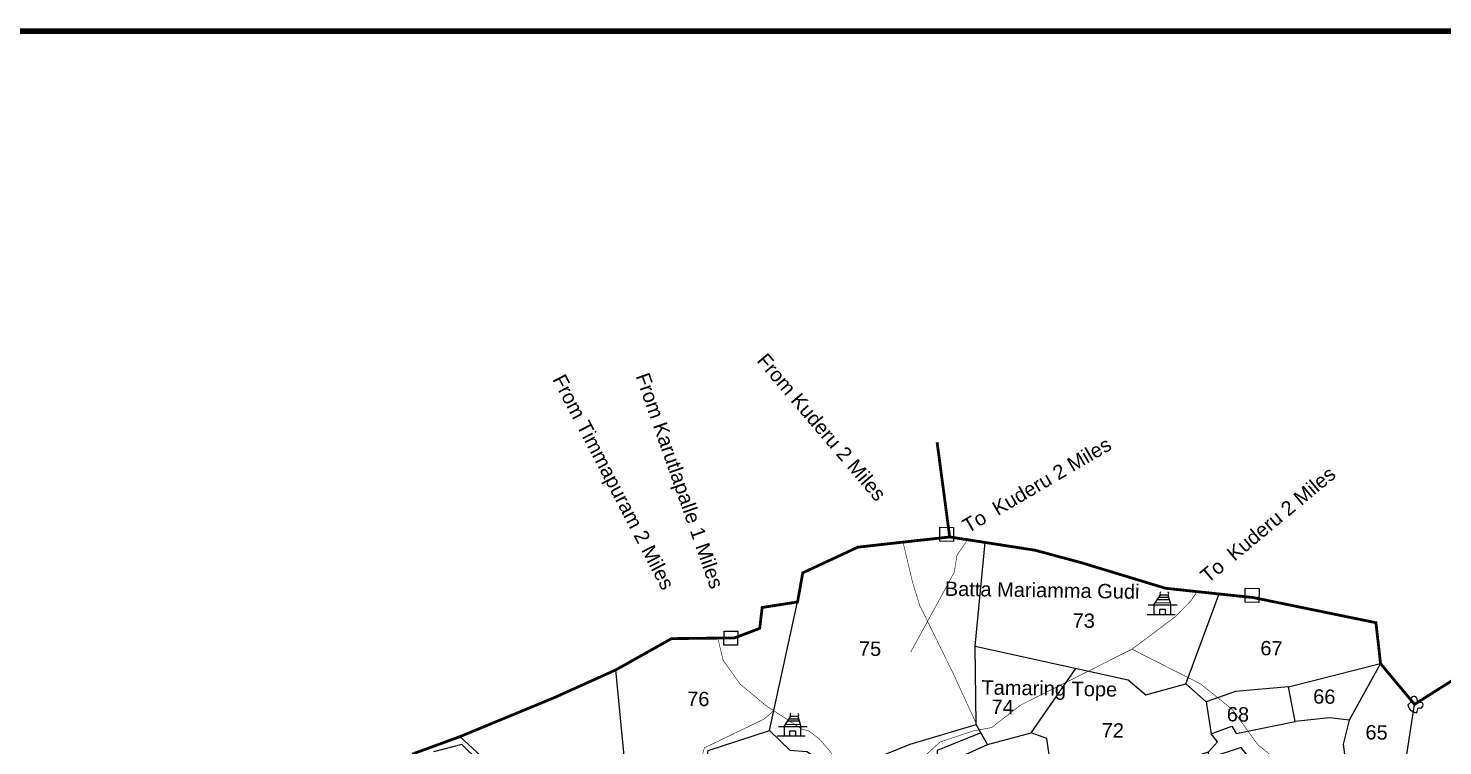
# Model space of a CAD drawing. Header units: feet. Extents: x 744761 to 763303, y 1620064 to 1627037.
# Drawn here: x 757055 to 759523, y 1625785 to 1627037 of the extents above; entities that cross this region are included whole.
import ezdxf
from ezdxf.enums import TextEntityAlignment as Align

# ---------------------------------------------------------------- set-up
doc = ezdxf.new("R2010")
doc.units = ezdxf.units.FT
doc.header["$LTSCALE"] = 15
doc.header["$MEASUREMENT"] = 0
doc.linetypes.add('HIDDEN2', pattern=[0.1875, 0.125, -0.0625])
for name, color, linetype in [('HILL', 17, 'Continuous'), ('PAPER SIZE', 10, 'Continuous'), ('PLOT', 7, 'Continuous'), ('PLOT NO', 7, 'Continuous'), ('ROADS', 6, 'Continuous'), ('VILLAGE STONES', 240, 'Continuous')]:
    doc.layers.add(name, color=color, linetype=linetype)
doc.layers.add('VILLAGE BOUNDRY', color=5, linetype='HIDDEN2', lineweight=100)
doc.styles.get("Standard").update_dxf_attribs({"font": 'arial.ttf'})
doc.linetypes.add('DOTS', pattern='A,1e-06,-3,["●",Standard,S=3,R=0,X=-1.25,Y=-1.25],-3', length=6.000001)

msp = doc.modelspace()

# ---------------------------------------------------------------- linework, layer by layer
at = {"layer": 'HILL'}
msp.add_lwpolyline([(757923.3, 1625677.7), (757811.7, 1625787.2), (757762.1, 1625774.2)], dxfattribs=at)
at = {"layer": 'PAPER SIZE', "color": 5, "const_width": 10}
msp.add_lwpolyline([(744898.5, 1627031.8), (763123.1, 1627031.8), (763123.1, 1620068.6), (744898.5, 1620068.6)], close=True, dxfattribs=at)
at = {"layer": 'PLOT'}
for points in [[(758348.1, 1625811.4), (758384, 1625777.2), (758413.6, 1625775), (758470.5, 1625737.4), (758593.4, 1625787.5), (758708.5, 1625821.9), (758707.2, 1625958.3), (758724.7, 1626139.5)], [(758107, 1625641), (758235.4, 1625730.3), (758241.4, 1625776.4), (758348.1, 1625811.4), (758397.2, 1626035.7)], [(758707.2, 1625958.3), (758974.1, 1625899.6), (759004.6, 1625873.5), (759074.5, 1625892.8), (759132.7, 1626049.6)], [(757926.9, 1625691.7), (758076.4, 1625617.8), (758107, 1625641), (758080.5, 1625917.3)], [(758844.7, 1625709.3), (758832, 1625797.6), (758804.6, 1625807.4), (758882.7, 1625919.7)], [(759253.5, 1625887.4), (759414.1, 1625928.1)], [(759414.1, 1625928.1), (759359.3, 1625829.2), (759325, 1625833.7), (759265.4, 1625827.3)], [(758904.7, 1625719.2), (758971.9, 1625727.9), (759114.2, 1625774), (759129.9, 1625791.7), (759118.6, 1625805.3), (759154.7, 1625819.1), (759162, 1625806.1), (759265.4, 1625827.3), (759253.5, 1625887.4), (759161.3, 1625879.4), (759110.2, 1625861.3), (759074.5, 1625892.8)], [(759110.2, 1625861.3), (759118.6, 1625805.3)], [(759217.1, 1625723.2), (759210.9, 1625674.5), (759339.4, 1625673), (759356.3, 1625730.9), (759388.9, 1625718.5), (759454.4, 1625731.9), (759473.4, 1625857)], [(758716.8, 1625807.5), (758640.6, 1625776.4), (758639.4, 1625737), (758596.1, 1625675.6), (758567.9, 1625645.7)], [(758632.9, 1625590), (758662, 1625630.6), (758679.3, 1625634.2), (758690.2, 1625769.8), (758728.6, 1625786.9), (758708.5, 1625821.9)], [(758728.6, 1625786.9), (758804.6, 1625807.4)], [(759359.3, 1625829.2), (759349.2, 1625787.8), (759356.3, 1625730.9), (759217.1, 1625723.2), (759171.2, 1625781.6), (759116.6, 1625763.9), (759113.4, 1625773.7)], [(757785.6, 1625385.7), (758052.7, 1625433.6), (758015.9, 1625473.3), (757996.3, 1625582.3), (757926.9, 1625691.7), (757808.3, 1625800.7)]]:
    msp.add_lwpolyline(points, dxfattribs=at)
at = {"layer": 'PLOT NO'}
for points in [[(759009, 1626030.6), (759059.2, 1626030.6)], [(759018.8, 1626030.6), (759030.4, 1626048.4), (759043.2, 1626048.4), (759048.1, 1626030.6)], [(759018.8, 1626030.6), (759018.8, 1626014.1)], [(759021.4, 1626034.5), (759047.2, 1626034.1)], [(759045.7, 1626039.5), (759024.6, 1626039.5)], [(759027.6, 1626044), (759044.4, 1626044.1)], [(759048.1, 1626013.7), (759048.1, 1626030.8)], [(759007, 1626014.1), (759055.6, 1626014.1)], [(759029.3, 1626014.1), (759029.3, 1626023.1), (759038.6, 1626023.1), (759038.6, 1626014.1)], [(758373.6, 1625818.6), (758385.2, 1625836.4), (758397.9, 1625836.4), (758402.9, 1625818.6)], [(758382.3, 1625832), (758399.2, 1625832)], [(758363.8, 1625818.6), (758413.9, 1625818.6)], [(758373.6, 1625818.6), (758373.6, 1625802)], [(758376.1, 1625822.5), (758402, 1625822)], [(758400.4, 1625827.5), (758379.4, 1625827.5)], [(758384, 1625802), (758384, 1625811), (758393.4, 1625811), (758393.4, 1625802)], [(758402.9, 1625801.7), (758402.9, 1625818.8)], [(758361.8, 1625802), (758410.4, 1625802)]]:
    msp.add_lwpolyline(points, dxfattribs=at)
for centre, radius, start, end in [((759032.6, 1626050.9), 3.31, 127.3291, 228.7098), ((759042.3, 1626050.6), 2.38, 292.4783, 69.0358), ((758387.4, 1625838.8), 3.31, 127.3291, 228.7098), ((758397, 1625838.6), 2.38, 292.4783, 69.0358)]:
    msp.add_arc(centre, radius, start, end, dxfattribs=at)
at = {"layer": 'ROADS', "linetype": 'HIDDEN2', "ltscale": 10, "const_width": 1}
for points in [[(758713.9, 1625812.5), (758668.3, 1625911.8), (758610.3, 1626029.7), (758597.5, 1626071.2), (758581.2, 1626140.1)], [(758980.6, 1625953.3), (759056.6, 1626010.3), (759083.8, 1626038.3), (759094.1, 1626053.7)], [(758645.7, 1625791.3), (758611.7, 1625760.2), (758599.2, 1625733.3), (758597.4, 1625705.3), (758575, 1625679.6), (758561.4, 1625664.1), (758554.3, 1625617.2), (758530.7, 1625644.8), (758475.7, 1625667.5), (758470.4, 1625697), (758476.3, 1625739.8), (758453.8, 1625775.1), (758435.2, 1625796.6), (758417.1, 1625810.5), (758405, 1625813.9), (758343.8, 1625853.5), (758297.4, 1625891.9), (758284.7, 1625909.7), (758267.4, 1625933.9), (758258.2, 1625972.7)], [(758980.6, 1625953.3), (758785.9, 1625855.5), (758735.6, 1625816.5), (758703.6, 1625810.6), (758668.8, 1625799), (758645.7, 1625791.3)]]:
    msp.add_lwpolyline(points, dxfattribs=at)
at = {"layer": 'ROADS', "linetype": 'DOTS', "ltscale": 0.5, "const_width": 1}
for points in [[(758594.5, 1625948), (758644.5, 1626039.5), (758670.6, 1626087.5), (758675.3, 1626117.2), (758693.7, 1626144.3)], [(760307.9, 1625433.6), (760250, 1625471.4), (760170.1, 1625523.6), (760041.3, 1625607.7), (759997.8, 1625632.1), (759957.5, 1625666.5), (759904.2, 1625696), (759843, 1625716.5), (759810.4, 1625715.3), (759783.9, 1625701.3), (759660.8, 1625692.1), (759641.9, 1625708.4), (759569.8, 1625713.2), (759434.9, 1625699), (759318.4, 1625714.5), (759250.5, 1625745.1), (759199.8, 1625786.9), (759155.9, 1625847.7), (759100.6, 1625892.5), (759019.2, 1625933.7), (758996.3, 1625945.3), (758980.6, 1625953.3)], [(758221.9, 1625736), (758234.8, 1625781.2), (758338.7, 1625831.3), (758355.6, 1625845.9)]]:
    msp.add_lwpolyline(points, dxfattribs=at)
at = {"layer": 'VILLAGE BOUNDRY', "lineweight": -2, "ltscale": 15, "const_width": 4.88}
for points in [[(758662.6, 1626149.1), (758640.6, 1626314.5)], [(757724.9, 1625770.1), (757808.3, 1625800.7), (757972.1, 1625868.4), (758080.5, 1625917.3), (758177.3, 1625971.7), (758287.3, 1625973), (758331.2, 1625989.6), (758335.5, 1626026.1), (758397.2, 1626035.7), (758406.3, 1626086.5), (758502.3, 1626131.3), (758581.2, 1626140.1), (758662.6, 1626149.1), (758724.7, 1626139.5), (758811.3, 1626126), (758891.3, 1626104.5), (759039, 1626059.6), (759132.7, 1626049.6), (759192.6, 1626043.3), (759406.1, 1625999.5), (759414.1, 1625928.1), (759473.4, 1625857), (759558.1, 1625910.7)], [(757724.9, 1625770.1), (757808.3, 1625800.7), (757972.1, 1625868.4), (758080.5, 1625917.3), (758177.3, 1625971.7), (758287.3, 1625973), (758331.2, 1625989.6), (758335.5, 1626026.1), (758397.2, 1626035.7), (758406.3, 1626086.5), (758502.3, 1626131.3), (758581.2, 1626140.1), (758662.6, 1626149.1), (758724.7, 1626139.5), (758811.3, 1626126), (758891.3, 1626104.5), (759039, 1626059.6), (759132.7, 1626049.6), (759192.6, 1626043.3), (759406.1, 1625999.5), (759414.1, 1625928.1), (759473.4, 1625857), (759558.1, 1625910.7)]]:
    msp.add_lwpolyline(points, dxfattribs=at)
at = {"layer": 'VILLAGE STONES'}
for points in [[(758645.5, 1626166.1), (758669.5, 1626165.7), (758669.1, 1626141.3), (758645.1, 1626141.7)], [(759178.2, 1626059.5), (759202.2, 1626059.1), (759201.8, 1626034.7), (759177.8, 1626035.1)], [(758269, 1625985), (758292.9, 1625984.6), (758292.5, 1625960.2), (758268.6, 1625960.5)]]:
    msp.add_lwpolyline(points, close=True, dxfattribs=at)
msp.add_spline([(759461.9, 1625856.3), (759466.4, 1625860.7), (759468.5, 1625869.4), (759475.4, 1625870.3), (759480.1, 1625861.4), (759487.9, 1625858.4), (759484.3, 1625850.6), (759479.9, 1625850.7), (759477.4, 1625842.9), (759471, 1625844), (759464.8, 1625849), (759461.9, 1625856.3)], degree=3, dxfattribs=at)

# ---------------------------------------------------------------- texts
at = {"layer": 'PLOT NO'}
for s, rotation, p in [('From Kuderu 2 Miles', 310.3977, (758324.7, 1626456.2)), ('From Timmapuram 2 Miles ', 297.4772, (757969.1, 1626424.4)), ('From Karutlapalle 1 Miles', 289.3511, (758114.4, 1626430)), ('To  Kuderu 2 Miles', 30.3624, (758694.4, 1626155.1)), ('To  Kuderu 2 Miles', 39.7867, (759113, 1626067.3)), ('Batta Mariamma Gudi', 359.0946, (758653.9, 1626046.5)), ('Tamaring Tope', 359.0946, (758717.8, 1625874.3))]:
    msp.add_text(s, height=25, rotation=rotation, dxfattribs=at).set_placement(p)
for s, p in [('73', (758896.4, 1626003.2)), ('75', (758523.7, 1625954.2)), ('67', (759223.9, 1625955)), ('66', (759316, 1625870.6)), ('76', (758224.1, 1625866.6)), ('74', (758755, 1625852.6)), ('68', (759165.4, 1625839.7)), ('72', (758947, 1625811.7)), ('65', (759407.2, 1625808.2))]:
    msp.add_text(s, height=25, rotation=359.0946, dxfattribs=at).set_placement(p, align=Align.MIDDLE_CENTER)

doc.saveas('drawing.dxf')
